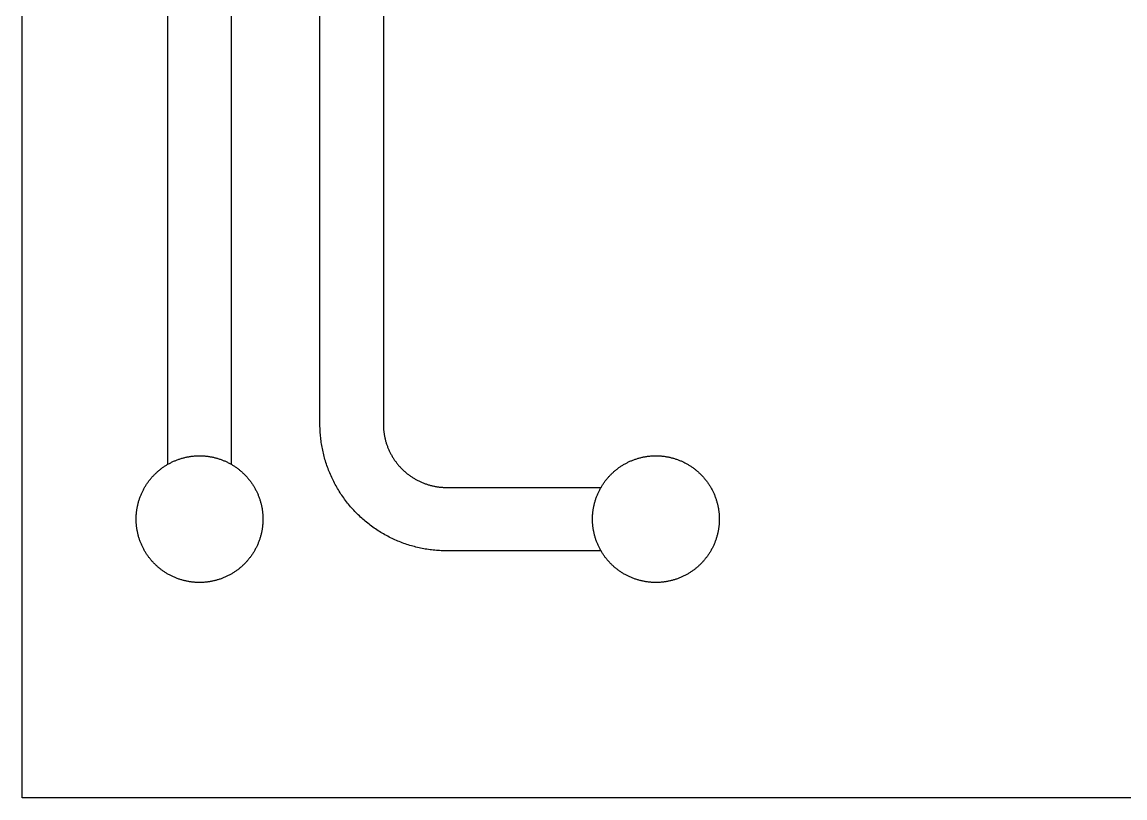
# Model space of a CAD drawing. Extents: x -22000 to 22000, y -14875 to 8125.
# Drawn here: x -4350 to 0, y -4350 to -1289 of the extents above; entities that cross this region are included whole.
import ezdxf

# ---------------------------------------------------------------- set-up
doc = ezdxf.new("R2010")
doc.units = 0
for name, color, linetype in [('L129D0_ChipOutline', 7, 'CONTINUOUS'), ('L130D0_Layer1', 6, 'CONTINUOUS'), ('L133D0_IOs', 2, 'CONTINUOUS')]:
    doc.layers.add(name, color=color, linetype=linetype)

msp = doc.modelspace()

# ---------------------------------------------------------------- linework, layer by layer
at = {"layer": 'L129D0_ChipOutline'}
msp.add_lwpolyline([(-4350, -4350), (-4350, 4350), (4350, 4350), (4350, -4350)], close=True, dxfattribs=at)
at = {"layer": 'L130D0_Layer1'}
for points in [[(-3525, 776.571), (-3525, -3033.491), (-3522.737, -3034.81), (-3520.043, -3036.426), (-3517.37, -3038.076), (-3514.717, -3039.76), (-3512.086, -3041.476), (-3509.476, -3043.226), (-3506.889, -3045.008), (-3504.325, -3046.822), (-3501.783, -3048.669), (-3499.265, -3050.547), (-3496.77, -3052.457), (-3494.3, -3054.398), (-3491.854, -3056.37), (-3489.434, -3058.373), (-3487.038, -3060.406), (-3484.669, -3062.469), (-3482.325, -3064.561), (-3480.008, -3066.683), (-3477.718, -3068.833), (-3475.455, -3071.012), (-3473.22, -3073.22), (-3471.012, -3075.455), (-3468.833, -3077.718), (-3466.683, -3080.008), (-3464.561, -3082.325), (-3462.469, -3084.669), (-3460.406, -3087.038), (-3458.373, -3089.434), (-3456.37, -3091.854), (-3454.398, -3094.3), (-3452.457, -3096.77), (-3450.547, -3099.265), (-3448.669, -3101.783), (-3446.822, -3104.325), (-3445.008, -3106.889), (-3443.226, -3109.476), (-3441.476, -3112.086), (-3439.76, -3114.717), (-3438.076, -3117.37), (-3436.426, -3120.043), (-3434.81, -3122.737), (-3433.228, -3125.451), (-3431.68, -3128.185), (-3430.167, -3130.938), (-3428.688, -3133.71), (-3427.244, -3136.5), (-3425.835, -3139.308), (-3424.462, -3142.134), (-3423.124, -3144.976), (-3421.823, -3147.836), (-3420.557, -3150.711), (-3419.327, -3153.602), (-3418.134, -3156.508), (-3416.978, -3159.429), (-3415.858, -3162.365), (-3414.775, -3165.314), (-3413.73, -3168.276), (-3412.721, -3171.252), (-3411.75, -3174.24), (-3410.817, -3177.24), (-3409.922, -3180.251), (-3409.064, -3183.273), (-3408.245, -3186.306), (-3407.464, -3189.349), (-3406.721, -3192.402), (-3406.016, -3195.463), (-3405.35, -3198.533), (-3404.723, -3201.612), (-3404.134, -3204.698), (-3403.584, -3207.791), (-3403.073, -3210.891), (-3402.601, -3213.997), (-3402.168, -3217.108), (-3401.774, -3220.225), (-3401.42, -3223.347), (-3401.105, -3226.472), (-3400.829, -3229.602), (-3400.592, -3232.735), (-3400.395, -3235.87), (-3400.237, -3239.008), (-3400.118, -3242.147), (-3400.039, -3245.288), (-3400, -3248.429), (-3400, -3251.571), (-3400.039, -3254.712), (-3400.118, -3257.853), (-3400.237, -3260.992), (-3400.395, -3264.13), (-3400.592, -3267.265), (-3400.829, -3270.398), (-3401.105, -3273.528), (-3401.42, -3276.653), (-3401.774, -3279.775), (-3402.168, -3282.892), (-3402.601, -3286.003), (-3403.073, -3289.109), (-3403.584, -3292.209), (-3404.134, -3295.302), (-3404.723, -3298.388), (-3405.35, -3301.467), (-3406.016, -3304.537), (-3406.721, -3307.598), (-3407.464, -3310.651), (-3408.245, -3313.694), (-3409.064, -3316.727), (-3409.922, -3319.749), (-3410.817, -3322.76), (-3411.75, -3325.76), (-3412.721, -3328.748), (-3413.73, -3331.724), (-3414.775, -3334.686), (-3415.858, -3337.635), (-3416.978, -3340.571), (-3418.134, -3343.492), (-3419.327, -3346.398), (-3420.557, -3349.289), (-3421.823, -3352.164), (-3423.124, -3355.024), (-3424.462, -3357.866), (-3425.835, -3360.692), (-3427.244, -3363.5), (-3428.688, -3366.29), (-3430.167, -3369.062), (-3431.68, -3371.815), (-3433.228, -3374.549), (-3434.81, -3377.263), (-3436.426, -3379.957), (-3438.076, -3382.63), (-3439.76, -3385.283), (-3441.476, -3387.914), (-3443.226, -3390.524), (-3445.008, -3393.111), (-3446.822, -3395.675), (-3448.669, -3398.217), (-3450.547, -3400.735), (-3452.457, -3403.23), (-3454.398, -3405.7), (-3456.37, -3408.146), (-3458.373, -3410.566), (-3460.406, -3412.962), (-3462.469, -3415.331), (-3464.561, -3417.675), (-3466.683, -3419.992), (-3468.833, -3422.282), (-3471.012, -3424.545), (-3473.22, -3426.78), (-3475.455, -3428.988), (-3477.718, -3431.167), (-3480.008, -3433.317), (-3482.325, -3435.439), (-3484.669, -3437.531), (-3487.038, -3439.594), (-3489.434, -3441.627), (-3491.854, -3443.63), (-3494.3, -3445.602), (-3496.77, -3447.543), (-3499.265, -3449.453), (-3501.783, -3451.331), (-3504.325, -3453.178), (-3506.889, -3454.992), (-3509.476, -3456.774), (-3512.086, -3458.524), (-3514.717, -3460.24), (-3517.37, -3461.924), (-3520.043, -3463.574), (-3522.737, -3465.19), (-3525.451, -3466.772), (-3528.185, -3468.32), (-3530.938, -3469.833), (-3533.71, -3471.312), (-3536.5, -3472.756), (-3539.308, -3474.165), (-3542.134, -3475.538), (-3544.976, -3476.876), (-3547.836, -3478.177), (-3550.711, -3479.443), (-3553.602, -3480.673), (-3556.508, -3481.866), (-3559.429, -3483.022), (-3562.365, -3484.142), (-3565.314, -3485.225), (-3568.276, -3486.27), (-3571.252, -3487.279), (-3574.24, -3488.25), (-3577.24, -3489.183), (-3580.251, -3490.078), (-3583.273, -3490.936), (-3586.306, -3491.755), (-3589.349, -3492.536), (-3592.402, -3493.279), (-3595.463, -3493.984), (-3598.533, -3494.65), (-3601.612, -3495.277), (-3604.698, -3495.866), (-3607.791, -3496.416), (-3610.891, -3496.927), (-3613.997, -3497.399), (-3617.108, -3497.832), (-3620.225, -3498.226), (-3623.347, -3498.58), (-3626.472, -3498.895), (-3629.602, -3499.171), (-3632.735, -3499.408), (-3635.87, -3499.605), (-3639.008, -3499.763), (-3642.147, -3499.882), (-3645.288, -3499.961), (-3648.429, -3500), (-3651.571, -3500), (-3654.712, -3499.961), (-3657.853, -3499.882), (-3660.992, -3499.763), (-3664.13, -3499.605), (-3667.265, -3499.408), (-3670.398, -3499.171), (-3673.528, -3498.895), (-3676.653, -3498.58), (-3679.775, -3498.226), (-3682.892, -3497.832), (-3686.003, -3497.399), (-3689.109, -3496.927), (-3692.209, -3496.416), (-3695.302, -3495.866), (-3698.388, -3495.277), (-3701.467, -3494.65), (-3704.537, -3493.984), (-3707.598, -3493.279), (-3710.651, -3492.536), (-3713.694, -3491.755), (-3716.727, -3490.936), (-3719.749, -3490.078), (-3722.76, -3489.183), (-3725.76, -3488.25), (-3728.748, -3487.279), (-3731.724, -3486.27), (-3734.686, -3485.225), (-3737.635, -3484.142), (-3740.571, -3483.022), (-3743.492, -3481.866), (-3746.398, -3480.673), (-3749.289, -3479.443), (-3752.164, -3478.177), (-3755.024, -3476.876), (-3757.866, -3475.538), (-3760.692, -3474.165), (-3763.5, -3472.756), (-3766.29, -3471.312), (-3769.062, -3469.833), (-3771.815, -3468.32), (-3774.549, -3466.772), (-3777.263, -3465.19), (-3779.957, -3463.574), (-3782.63, -3461.924), (-3785.283, -3460.24), (-3787.914, -3458.524), (-3790.524, -3456.774), (-3793.111, -3454.992), (-3795.675, -3453.178), (-3798.217, -3451.331), (-3800.735, -3449.453), (-3803.23, -3447.543), (-3805.7, -3445.602), (-3808.146, -3443.63), (-3810.566, -3441.627), (-3812.962, -3439.594), (-3815.331, -3437.531), (-3817.675, -3435.439), (-3819.992, -3433.317), (-3822.282, -3431.167), (-3824.545, -3428.988), (-3826.78, -3426.78), (-3828.988, -3424.545), (-3831.167, -3422.282), (-3833.317, -3419.992), (-3835.439, -3417.675), (-3837.531, -3415.331), (-3839.594, -3412.962), (-3841.627, -3410.566), (-3843.63, -3408.146), (-3845.602, -3405.7), (-3847.543, -3403.23), (-3849.453, -3400.735), (-3851.331, -3398.217), (-3853.178, -3395.675), (-3854.992, -3393.111), (-3856.774, -3390.524), (-3858.524, -3387.914), (-3860.24, -3385.283), (-3861.924, -3382.63), (-3863.574, -3379.957), (-3865.19, -3377.263), (-3866.772, -3374.549), (-3868.32, -3371.815), (-3869.833, -3369.062), (-3871.312, -3366.29), (-3872.756, -3363.5), (-3874.165, -3360.692), (-3875.538, -3357.866), (-3876.876, -3355.024), (-3878.177, -3352.164), (-3879.443, -3349.289), (-3880.673, -3346.398), (-3881.866, -3343.492), (-3883.022, -3340.571), (-3884.142, -3337.635), (-3885.225, -3334.686), (-3886.27, -3331.724), (-3887.279, -3328.748), (-3888.25, -3325.76), (-3889.183, -3322.76), (-3890.078, -3319.749), (-3890.936, -3316.727), (-3891.755, -3313.694), (-3892.536, -3310.651), (-3893.279, -3307.598), (-3893.984, -3304.537), (-3894.65, -3301.467), (-3895.277, -3298.388), (-3895.866, -3295.302), (-3896.416, -3292.209), (-3896.927, -3289.109), (-3897.399, -3286.003), (-3897.832, -3282.892), (-3898.226, -3279.775), (-3898.58, -3276.653), (-3898.895, -3273.528), (-3899.171, -3270.398), (-3899.408, -3267.265), (-3899.605, -3264.13), (-3899.763, -3260.992), (-3899.882, -3257.853), (-3899.961, -3254.712), (-3900, -3251.571), (-3900, -3248.429), (-3899.961, -3245.288), (-3899.882, -3242.147), (-3899.763, -3239.008), (-3899.605, -3235.87), (-3899.408, -3232.735), (-3899.171, -3229.602), (-3898.895, -3226.472), (-3898.58, -3223.347), (-3898.226, -3220.225), (-3897.832, -3217.108), (-3897.399, -3213.997), (-3896.927, -3210.891), (-3896.416, -3207.791), (-3895.866, -3204.698), (-3895.277, -3201.612), (-3894.65, -3198.533), (-3893.984, -3195.463), (-3893.279, -3192.402), (-3892.536, -3189.349), (-3891.755, -3186.306), (-3890.936, -3183.273), (-3890.078, -3180.251), (-3889.183, -3177.24), (-3888.25, -3174.24), (-3887.279, -3171.252), (-3886.27, -3168.276), (-3885.225, -3165.314), (-3884.142, -3162.365), (-3883.022, -3159.429), (-3881.866, -3156.508), (-3880.673, -3153.602), (-3879.443, -3150.711), (-3878.177, -3147.836), (-3876.876, -3144.976), (-3875.538, -3142.134), (-3874.165, -3139.308), (-3872.756, -3136.5), (-3871.312, -3133.71), (-3869.833, -3130.938), (-3868.32, -3128.185), (-3866.772, -3125.451), (-3865.19, -3122.737), (-3863.574, -3120.043), (-3861.924, -3117.37), (-3860.24, -3114.717), (-3858.524, -3112.086), (-3856.774, -3109.476), (-3854.992, -3106.889), (-3853.178, -3104.325), (-3851.331, -3101.783), (-3849.453, -3099.265), (-3847.543, -3096.77), (-3845.602, -3094.3), (-3843.63, -3091.854), (-3841.627, -3089.434), (-3839.594, -3087.038), (-3837.531, -3084.669), (-3835.439, -3082.325), (-3833.317, -3080.008), (-3831.167, -3077.718), (-3828.988, -3075.455), (-3826.78, -3073.22), (-3824.545, -3071.012), (-3822.282, -3068.833), (-3819.992, -3066.683), (-3817.675, -3064.561), (-3815.331, -3062.469), (-3812.962, -3060.406), (-3810.566, -3058.373), (-3808.146, -3056.37), (-3805.7, -3054.398), (-3803.23, -3052.457), (-3800.735, -3050.547), (-3798.217, -3048.669), (-3795.675, -3046.822), (-3793.111, -3045.008), (-3790.524, -3043.226), (-3787.914, -3041.476), (-3785.283, -3039.76), (-3782.63, -3038.076), (-3779.957, -3036.426), (-3777.263, -3034.81), (-3775, -3033.491), (-3775, 778.142)], [(-2925, 26.571), (-2925, -2876.571), (-2924.961, -2879.712), (-2924.882, -2882.853), (-2924.763, -2885.992), (-2924.605, -2889.13), (-2924.408, -2892.265), (-2924.171, -2895.398), (-2923.895, -2898.528), (-2923.58, -2901.653), (-2923.226, -2904.775), (-2922.832, -2907.892), (-2922.399, -2911.003), (-2921.927, -2914.109), (-2921.416, -2917.209), (-2920.866, -2920.302), (-2920.277, -2923.388), (-2919.65, -2926.467), (-2918.984, -2929.537), (-2918.279, -2932.598), (-2917.536, -2935.651), (-2916.755, -2938.694), (-2915.936, -2941.727), (-2915.078, -2944.749), (-2914.183, -2947.76), (-2913.25, -2950.76), (-2912.279, -2953.748), (-2911.27, -2956.724), (-2910.225, -2959.686), (-2909.142, -2962.635), (-2908.022, -2965.571), (-2906.866, -2968.492), (-2905.673, -2971.398), (-2904.443, -2974.289), (-2903.177, -2977.164), (-2901.876, -2980.024), (-2900.538, -2982.866), (-2899.165, -2985.692), (-2897.756, -2988.5), (-2896.312, -2991.29), (-2894.833, -2994.062), (-2893.32, -2996.815), (-2891.772, -2999.549), (-2890.19, -3002.263), (-2888.574, -3004.957), (-2886.924, -3007.63), (-2885.24, -3010.283), (-2883.524, -3012.914), (-2881.774, -3015.524), (-2879.992, -3018.111), (-2878.178, -3020.675), (-2876.331, -3023.217), (-2874.453, -3025.735), (-2872.543, -3028.23), (-2870.602, -3030.7), (-2868.63, -3033.146), (-2866.627, -3035.566), (-2864.594, -3037.962), (-2862.531, -3040.331), (-2860.439, -3042.675), (-2858.317, -3044.992), (-2856.167, -3047.282), (-2853.988, -3049.545), (-2851.78, -3051.78), (-2849.545, -3053.988), (-2847.282, -3056.167), (-2844.992, -3058.317), (-2842.675, -3060.439), (-2840.331, -3062.531), (-2837.962, -3064.594), (-2835.566, -3066.627), (-2833.146, -3068.63), (-2830.7, -3070.602), (-2828.23, -3072.543), (-2825.735, -3074.453), (-2823.217, -3076.331), (-2820.675, -3078.178), (-2818.111, -3079.992), (-2815.524, -3081.774), (-2812.914, -3083.524), (-2810.283, -3085.24), (-2807.63, -3086.924), (-2804.957, -3088.574), (-2802.263, -3090.19), (-2799.549, -3091.772), (-2796.815, -3093.32), (-2794.062, -3094.833), (-2791.29, -3096.312), (-2788.5, -3097.756), (-2785.692, -3099.165), (-2782.866, -3100.538), (-2780.024, -3101.876), (-2777.164, -3103.177), (-2774.289, -3104.443), (-2771.398, -3105.673), (-2768.492, -3106.866), (-2765.571, -3108.022), (-2762.635, -3109.142), (-2759.686, -3110.225), (-2756.724, -3111.27), (-2753.748, -3112.279), (-2750.76, -3113.25), (-2747.76, -3114.183), (-2744.749, -3115.078), (-2741.727, -3115.936), (-2738.694, -3116.755), (-2735.651, -3117.536), (-2732.598, -3118.279), (-2729.537, -3118.984), (-2726.467, -3119.65), (-2723.388, -3120.277), (-2720.302, -3120.866), (-2717.209, -3121.416), (-2714.109, -3121.927), (-2711.003, -3122.399), (-2707.892, -3122.832), (-2704.775, -3123.226), (-2701.653, -3123.58), (-2698.528, -3123.895), (-2695.398, -3124.171), (-2692.265, -3124.408), (-2689.13, -3124.605), (-2685.992, -3124.763), (-2682.853, -3124.882), (-2679.712, -3124.961), (-2676.571, -3125), (-2066.509, -3125), (-2065.19, -3122.737), (-2063.574, -3120.043), (-2061.924, -3117.37), (-2060.24, -3114.717), (-2058.524, -3112.086), (-2056.774, -3109.476), (-2054.992, -3106.889), (-2053.178, -3104.325), (-2051.331, -3101.783), (-2049.453, -3099.265), (-2047.543, -3096.77), (-2045.602, -3094.3), (-2043.63, -3091.854), (-2041.627, -3089.434), (-2039.594, -3087.038), (-2037.531, -3084.669), (-2035.439, -3082.325), (-2033.317, -3080.008), (-2031.167, -3077.718), (-2028.988, -3075.455), (-2026.78, -3073.22), (-2024.545, -3071.012), (-2022.282, -3068.833), (-2019.992, -3066.683), (-2017.675, -3064.561), (-2015.331, -3062.469), (-2012.962, -3060.406), (-2010.566, -3058.373), (-2008.146, -3056.37), (-2005.7, -3054.398), (-2003.23, -3052.457), (-2000.735, -3050.547), (-1998.217, -3048.669), (-1995.675, -3046.822), (-1993.111, -3045.008), (-1990.524, -3043.226), (-1987.914, -3041.476), (-1985.283, -3039.76), (-1982.63, -3038.076), (-1979.957, -3036.426), (-1977.263, -3034.81), (-1974.549, -3033.228), (-1971.815, -3031.68), (-1969.062, -3030.167), (-1966.29, -3028.688), (-1963.5, -3027.244), (-1960.692, -3025.835), (-1957.866, -3024.462), (-1955.024, -3023.124), (-1952.164, -3021.823), (-1949.289, -3020.557), (-1946.398, -3019.327), (-1943.492, -3018.134), (-1940.571, -3016.978), (-1937.635, -3015.858), (-1934.686, -3014.775), (-1931.724, -3013.73), (-1928.748, -3012.721), (-1925.76, -3011.75), (-1922.76, -3010.817), (-1919.749, -3009.922), (-1916.727, -3009.064), (-1913.694, -3008.245), (-1910.651, -3007.464), (-1907.598, -3006.721), (-1904.537, -3006.016), (-1901.467, -3005.35), (-1898.388, -3004.723), (-1895.302, -3004.134), (-1892.209, -3003.584), (-1889.109, -3003.073), (-1886.003, -3002.601), (-1882.892, -3002.168), (-1879.775, -3001.774), (-1876.653, -3001.42), (-1873.528, -3001.105), (-1870.398, -3000.829), (-1867.265, -3000.592), (-1864.13, -3000.395), (-1860.992, -3000.237), (-1857.853, -3000.118), (-1854.712, -3000.039), (-1851.571, -3000), (-1848.429, -3000), (-1845.288, -3000.039), (-1842.147, -3000.118), (-1839.008, -3000.237), (-1835.87, -3000.395), (-1832.735, -3000.592), (-1829.602, -3000.829), (-1826.472, -3001.105), (-1823.347, -3001.42), (-1820.225, -3001.774), (-1817.108, -3002.168), (-1813.997, -3002.601), (-1810.891, -3003.073), (-1807.791, -3003.584), (-1804.698, -3004.134), (-1801.612, -3004.723), (-1798.533, -3005.35), (-1795.463, -3006.016), (-1792.402, -3006.721), (-1789.349, -3007.464), (-1786.306, -3008.245), (-1783.273, -3009.064), (-1780.251, -3009.922), (-1777.24, -3010.817), (-1774.24, -3011.75), (-1771.252, -3012.721), (-1768.276, -3013.73), (-1765.314, -3014.775), (-1762.365, -3015.858), (-1759.429, -3016.978), (-1756.508, -3018.134), (-1753.602, -3019.327), (-1750.711, -3020.557), (-1747.836, -3021.823), (-1744.976, -3023.124), (-1742.134, -3024.462), (-1739.308, -3025.835), (-1736.5, -3027.244), (-1733.71, -3028.688), (-1730.938, -3030.167), (-1728.185, -3031.68), (-1725.451, -3033.228), (-1722.737, -3034.81), (-1720.043, -3036.426), (-1717.37, -3038.076), (-1714.717, -3039.76), (-1712.086, -3041.476), (-1709.476, -3043.226), (-1706.889, -3045.008), (-1704.325, -3046.822), (-1701.783, -3048.669), (-1699.265, -3050.547), (-1696.77, -3052.457), (-1694.3, -3054.398), (-1691.854, -3056.37), (-1689.434, -3058.373), (-1687.038, -3060.406), (-1684.669, -3062.469), (-1682.325, -3064.561), (-1680.008, -3066.683), (-1677.718, -3068.833), (-1675.455, -3071.012), (-1673.22, -3073.22), (-1671.012, -3075.455), (-1668.833, -3077.718), (-1666.683, -3080.008), (-1664.561, -3082.325), (-1662.469, -3084.669), (-1660.406, -3087.038), (-1658.373, -3089.434), (-1656.37, -3091.854), (-1654.398, -3094.3), (-1652.457, -3096.77), (-1650.547, -3099.265), (-1648.669, -3101.783), (-1646.822, -3104.325), (-1645.008, -3106.889), (-1643.226, -3109.476), (-1641.476, -3112.086), (-1639.76, -3114.717), (-1638.076, -3117.37), (-1636.426, -3120.043), (-1634.81, -3122.737), (-1633.228, -3125.451), (-1631.68, -3128.185), (-1630.167, -3130.938), (-1628.688, -3133.71), (-1627.244, -3136.5), (-1625.835, -3139.308), (-1624.462, -3142.134), (-1623.124, -3144.976), (-1621.823, -3147.836), (-1620.557, -3150.711), (-1619.327, -3153.602), (-1618.134, -3156.508), (-1616.978, -3159.429), (-1615.858, -3162.365), (-1614.775, -3165.314), (-1613.73, -3168.276), (-1612.721, -3171.252), (-1611.75, -3174.24), (-1610.817, -3177.24), (-1609.922, -3180.251), (-1609.064, -3183.273), (-1608.245, -3186.306), (-1607.464, -3189.349), (-1606.721, -3192.402), (-1606.016, -3195.463), (-1605.35, -3198.533), (-1604.723, -3201.612), (-1604.134, -3204.698), (-1603.584, -3207.791), (-1603.073, -3210.891), (-1602.601, -3213.997), (-1602.168, -3217.108), (-1601.774, -3220.225), (-1601.42, -3223.347), (-1601.105, -3226.472), (-1600.829, -3229.602), (-1600.592, -3232.735), (-1600.395, -3235.87), (-1600.237, -3239.008), (-1600.118, -3242.147), (-1600.039, -3245.288), (-1600, -3248.429), (-1600, -3251.571), (-1600.039, -3254.712), (-1600.118, -3257.853), (-1600.237, -3260.992), (-1600.395, -3264.13), (-1600.592, -3267.265), (-1600.829, -3270.398), (-1601.105, -3273.528), (-1601.42, -3276.653), (-1601.774, -3279.775), (-1602.168, -3282.892), (-1602.601, -3286.003), (-1603.073, -3289.109), (-1603.584, -3292.209), (-1604.134, -3295.302), (-1604.723, -3298.388), (-1605.35, -3301.467), (-1606.016, -3304.537), (-1606.721, -3307.598), (-1607.464, -3310.651), (-1608.245, -3313.694), (-1609.064, -3316.727), (-1609.922, -3319.749), (-1610.817, -3322.76), (-1611.75, -3325.76), (-1612.721, -3328.748), (-1613.73, -3331.724), (-1614.775, -3334.686), (-1615.858, -3337.635), (-1616.978, -3340.571), (-1618.134, -3343.492), (-1619.327, -3346.398), (-1620.557, -3349.289), (-1621.823, -3352.164), (-1623.124, -3355.024), (-1624.462, -3357.866), (-1625.835, -3360.692), (-1627.244, -3363.5), (-1628.688, -3366.29), (-1630.167, -3369.062), (-1631.68, -3371.815), (-1633.228, -3374.549), (-1634.81, -3377.263), (-1636.426, -3379.957), (-1638.076, -3382.63), (-1639.76, -3385.283), (-1641.476, -3387.914), (-1643.226, -3390.524), (-1645.008, -3393.111), (-1646.822, -3395.675), (-1648.669, -3398.217), (-1650.547, -3400.735), (-1652.457, -3403.23), (-1654.398, -3405.7), (-1656.37, -3408.146), (-1658.373, -3410.566), (-1660.406, -3412.962), (-1662.469, -3415.331), (-1664.561, -3417.675), (-1666.683, -3419.992), (-1668.833, -3422.282), (-1671.012, -3424.545), (-1673.22, -3426.78), (-1675.455, -3428.988), (-1677.718, -3431.167), (-1680.008, -3433.317), (-1682.325, -3435.439), (-1684.669, -3437.531), (-1687.038, -3439.594), (-1689.434, -3441.627), (-1691.854, -3443.63), (-1694.3, -3445.602), (-1696.77, -3447.543), (-1699.265, -3449.453), (-1701.783, -3451.331), (-1704.325, -3453.178), (-1706.889, -3454.992), (-1709.476, -3456.774), (-1712.086, -3458.524), (-1714.717, -3460.24), (-1717.37, -3461.924), (-1720.043, -3463.574), (-1722.737, -3465.19), (-1725.451, -3466.772), (-1728.185, -3468.32), (-1730.938, -3469.833), (-1733.71, -3471.312), (-1736.5, -3472.756), (-1739.308, -3474.165), (-1742.134, -3475.538), (-1744.976, -3476.876), (-1747.836, -3478.177), (-1750.711, -3479.443), (-1753.602, -3480.673), (-1756.508, -3481.866), (-1759.429, -3483.022), (-1762.365, -3484.142), (-1765.314, -3485.225), (-1768.276, -3486.27), (-1771.252, -3487.279), (-1774.24, -3488.25), (-1777.24, -3489.183), (-1780.251, -3490.078), (-1783.273, -3490.936), (-1786.306, -3491.755), (-1789.349, -3492.536), (-1792.402, -3493.279), (-1795.463, -3493.984), (-1798.533, -3494.65), (-1801.612, -3495.277), (-1804.698, -3495.866), (-1807.791, -3496.416), (-1810.891, -3496.927), (-1813.997, -3497.399), (-1817.108, -3497.832), (-1820.225, -3498.226), (-1823.347, -3498.58), (-1826.472, -3498.895), (-1829.602, -3499.171), (-1832.735, -3499.408), (-1835.87, -3499.605), (-1839.008, -3499.763), (-1842.147, -3499.882), (-1845.288, -3499.961), (-1848.429, -3500), (-1851.571, -3500), (-1854.712, -3499.961), (-1857.853, -3499.882), (-1860.992, -3499.763), (-1864.13, -3499.605), (-1867.265, -3499.408), (-1870.398, -3499.171), (-1873.528, -3498.895), (-1876.653, -3498.58), (-1879.775, -3498.226), (-1882.892, -3497.832), (-1886.003, -3497.399), (-1889.109, -3496.927), (-1892.209, -3496.416), (-1895.302, -3495.866), (-1898.388, -3495.277), (-1901.467, -3494.65), (-1904.537, -3493.984), (-1907.598, -3493.279), (-1910.651, -3492.536), (-1913.694, -3491.755), (-1916.727, -3490.936), (-1919.749, -3490.078), (-1922.76, -3489.183), (-1925.76, -3488.25), (-1928.748, -3487.279), (-1931.724, -3486.27), (-1934.686, -3485.225), (-1937.635, -3484.142), (-1940.571, -3483.022), (-1943.492, -3481.866), (-1946.398, -3480.673), (-1949.289, -3479.443), (-1952.164, -3478.177), (-1955.024, -3476.876), (-1957.866, -3475.538), (-1960.692, -3474.165), (-1963.5, -3472.756), (-1966.29, -3471.312), (-1969.062, -3469.833), (-1971.815, -3468.32), (-1974.549, -3466.772), (-1977.263, -3465.19), (-1979.957, -3463.574), (-1982.63, -3461.924), (-1985.283, -3460.24), (-1987.914, -3458.524), (-1990.524, -3456.774), (-1993.111, -3454.992), (-1995.675, -3453.178), (-1998.217, -3451.331), (-2000.735, -3449.453), (-2003.23, -3447.543), (-2005.7, -3445.602), (-2008.146, -3443.63), (-2010.566, -3441.627), (-2012.962, -3439.594), (-2015.331, -3437.531), (-2017.675, -3435.439), (-2019.992, -3433.317), (-2022.282, -3431.167), (-2024.545, -3428.988), (-2026.78, -3426.78), (-2028.988, -3424.545), (-2031.167, -3422.282), (-2033.317, -3419.992), (-2035.439, -3417.675), (-2037.531, -3415.331), (-2039.594, -3412.962), (-2041.627, -3410.566), (-2043.63, -3408.146), (-2045.602, -3405.7), (-2047.543, -3403.23), (-2049.453, -3400.735), (-2051.331, -3398.217), (-2053.178, -3395.675), (-2054.992, -3393.111), (-2056.774, -3390.524), (-2058.524, -3387.914), (-2060.24, -3385.283), (-2061.924, -3382.63), (-2063.574, -3379.957), (-2065.19, -3377.263), (-2066.509, -3375), (-2678.142, -3375), (-2684.424, -3374.921), (-2690.706, -3374.763), (-2696.984, -3374.526), (-2703.26, -3374.211), (-2709.531, -3373.816), (-2715.796, -3373.343), (-2722.055, -3372.791), (-2728.307, -3372.16), (-2734.55, -3371.451), (-2740.783, -3370.664), (-2747.007, -3369.798), (-2753.219, -3368.854), (-2759.418, -3367.832), (-2765.605, -3366.732), (-2771.777, -3365.555), (-2777.933, -3364.3), (-2784.074, -3362.968), (-2790.197, -3361.559), (-2796.302, -3360.073), (-2802.388, -3358.51), (-2808.454, -3356.871), (-2814.498, -3355.156), (-2820.521, -3353.365), (-2826.521, -3351.499), (-2832.496, -3349.557), (-2838.447, -3347.541), (-2844.372, -3345.45), (-2850.271, -3343.284), (-2856.141, -3341.045), (-2861.983, -3338.732), (-2867.796, -3336.345), (-2873.578, -3333.886), (-2879.329, -3331.355), (-2885.047, -3328.751), (-2890.732, -3326.076), (-2896.383, -3323.329), (-2902, -3320.512), (-2907.58, -3317.624), (-2913.124, -3314.667), (-2918.63, -3311.64), (-2924.097, -3308.544), (-2929.526, -3305.38), (-2934.914, -3302.147), (-2940.261, -3298.847), (-2945.566, -3295.481), (-2950.828, -3292.047), (-2956.047, -3288.548), (-2961.222, -3284.984), (-2966.351, -3281.355), (-2971.434, -3277.662), (-2976.471, -3273.905), (-2981.46, -3270.085), (-2986.4, -3266.203), (-2991.291, -3262.259), (-2996.133, -3258.254), (-3000.923, -3254.188), (-3005.662, -3250.063), (-3010.349, -3245.878), (-3014.983, -3241.635), (-3019.564, -3237.334), (-3024.09, -3232.975), (-3028.56, -3228.56), (-3032.975, -3224.09), (-3037.334, -3219.564), (-3041.635, -3214.983), (-3045.878, -3210.349), (-3050.063, -3205.662), (-3054.188, -3200.923), (-3058.254, -3196.133), (-3062.259, -3191.291), (-3066.203, -3186.4), (-3070.085, -3181.46), (-3073.905, -3176.471), (-3077.662, -3171.434), (-3081.355, -3166.351), (-3084.984, -3161.222), (-3088.548, -3156.047), (-3092.047, -3150.828), (-3095.481, -3145.566), (-3098.847, -3140.261), (-3102.147, -3134.914), (-3105.38, -3129.526), (-3108.544, -3124.097), (-3111.64, -3118.63), (-3114.667, -3113.124), (-3117.624, -3107.58), (-3120.512, -3102), (-3123.329, -3096.383), (-3126.076, -3090.732), (-3128.751, -3085.047), (-3131.355, -3079.329), (-3133.886, -3073.578), (-3136.345, -3067.796), (-3138.732, -3061.983), (-3141.045, -3056.141), (-3143.284, -3050.271), (-3145.45, -3044.372), (-3147.541, -3038.447), (-3149.557, -3032.496), (-3151.499, -3026.521), (-3153.365, -3020.521), (-3155.156, -3014.498), (-3156.871, -3008.454), (-3158.51, -3002.388), (-3160.073, -2996.302), (-3161.559, -2990.197), (-3162.968, -2984.074), (-3164.3, -2977.933), (-3165.555, -2971.777), (-3166.732, -2965.605), (-3167.832, -2959.418), (-3168.854, -2953.219), (-3169.798, -2947.007), (-3170.664, -2940.783), (-3171.451, -2934.55), (-3172.16, -2928.307), (-3172.791, -2922.055), (-3173.343, -2915.796), (-3173.816, -2909.531), (-3174.211, -2903.26), (-3174.526, -2896.984), (-3174.763, -2890.706), (-3174.921, -2884.424), (-3175, -2878.142), (-3175, 28.142)]]:
    msp.add_lwpolyline(points, dxfattribs=at)
at = {"layer": 'L133D0_IOs'}
for points in [[(-3651.571, -3500), (-3654.712, -3499.961), (-3657.853, -3499.882), (-3660.992, -3499.763), (-3664.13, -3499.605), (-3667.265, -3499.408), (-3670.398, -3499.171), (-3673.528, -3498.895), (-3676.653, -3498.58), (-3679.775, -3498.226), (-3682.892, -3497.832), (-3686.003, -3497.399), (-3689.109, -3496.927), (-3692.209, -3496.416), (-3695.302, -3495.866), (-3698.388, -3495.277), (-3701.467, -3494.65), (-3704.537, -3493.984), (-3707.598, -3493.279), (-3710.651, -3492.536), (-3713.694, -3491.755), (-3716.727, -3490.936), (-3719.749, -3490.078), (-3722.76, -3489.183), (-3725.76, -3488.25), (-3728.748, -3487.279), (-3731.724, -3486.27), (-3734.686, -3485.225), (-3737.635, -3484.142), (-3740.571, -3483.022), (-3743.492, -3481.866), (-3746.398, -3480.673), (-3749.289, -3479.443), (-3752.164, -3478.177), (-3755.024, -3476.876), (-3757.866, -3475.538), (-3760.692, -3474.165), (-3763.5, -3472.756), (-3766.29, -3471.312), (-3769.062, -3469.833), (-3771.815, -3468.32), (-3774.549, -3466.772), (-3777.263, -3465.19), (-3779.957, -3463.574), (-3782.63, -3461.924), (-3785.283, -3460.24), (-3787.914, -3458.524), (-3790.524, -3456.774), (-3793.111, -3454.992), (-3795.675, -3453.178), (-3798.217, -3451.331), (-3800.735, -3449.453), (-3803.23, -3447.543), (-3805.7, -3445.602), (-3808.146, -3443.63), (-3810.566, -3441.627), (-3812.962, -3439.594), (-3815.331, -3437.531), (-3817.675, -3435.439), (-3819.992, -3433.317), (-3822.282, -3431.167), (-3824.545, -3428.988), (-3826.78, -3426.78), (-3828.988, -3424.545), (-3831.167, -3422.282), (-3833.317, -3419.992), (-3835.439, -3417.675), (-3837.531, -3415.331), (-3839.594, -3412.962), (-3841.627, -3410.566), (-3843.63, -3408.146), (-3845.602, -3405.7), (-3847.543, -3403.23), (-3849.453, -3400.735), (-3851.331, -3398.217), (-3853.178, -3395.675), (-3854.992, -3393.111), (-3856.774, -3390.524), (-3858.524, -3387.914), (-3860.24, -3385.283), (-3861.924, -3382.63), (-3863.574, -3379.957), (-3865.19, -3377.263), (-3866.772, -3374.549), (-3868.32, -3371.815), (-3869.833, -3369.062), (-3871.312, -3366.29), (-3872.756, -3363.5), (-3874.165, -3360.692), (-3875.538, -3357.866), (-3876.876, -3355.024), (-3878.177, -3352.164), (-3879.443, -3349.289), (-3880.673, -3346.398), (-3881.866, -3343.492), (-3883.022, -3340.571), (-3884.142, -3337.635), (-3885.225, -3334.686), (-3886.27, -3331.724), (-3887.279, -3328.748), (-3888.25, -3325.76), (-3889.183, -3322.76), (-3890.078, -3319.749), (-3890.936, -3316.727), (-3891.755, -3313.694), (-3892.536, -3310.651), (-3893.279, -3307.598), (-3893.984, -3304.537), (-3894.65, -3301.467), (-3895.277, -3298.388), (-3895.866, -3295.302), (-3896.416, -3292.209), (-3896.927, -3289.109), (-3897.399, -3286.003), (-3897.832, -3282.892), (-3898.226, -3279.775), (-3898.58, -3276.653), (-3898.895, -3273.528), (-3899.171, -3270.398), (-3899.408, -3267.265), (-3899.605, -3264.13), (-3899.763, -3260.992), (-3899.882, -3257.853), (-3899.961, -3254.712), (-3900, -3251.571), (-3900, -3248.429), (-3899.961, -3245.288), (-3899.882, -3242.147), (-3899.763, -3239.008), (-3899.605, -3235.87), (-3899.408, -3232.735), (-3899.171, -3229.602), (-3898.895, -3226.472), (-3898.58, -3223.347), (-3898.226, -3220.225), (-3897.832, -3217.108), (-3897.399, -3213.997), (-3896.927, -3210.891), (-3896.416, -3207.791), (-3895.866, -3204.698), (-3895.277, -3201.612), (-3894.65, -3198.533), (-3893.984, -3195.463), (-3893.279, -3192.402), (-3892.536, -3189.349), (-3891.755, -3186.306), (-3890.936, -3183.273), (-3890.078, -3180.251), (-3889.183, -3177.24), (-3888.25, -3174.24), (-3887.279, -3171.252), (-3886.27, -3168.276), (-3885.225, -3165.314), (-3884.142, -3162.365), (-3883.022, -3159.429), (-3881.866, -3156.508), (-3880.673, -3153.602), (-3879.443, -3150.711), (-3878.177, -3147.836), (-3876.876, -3144.976), (-3875.538, -3142.134), (-3874.165, -3139.308), (-3872.756, -3136.5), (-3871.312, -3133.71), (-3869.833, -3130.938), (-3868.32, -3128.185), (-3866.772, -3125.451), (-3865.19, -3122.737), (-3863.574, -3120.043), (-3861.924, -3117.37), (-3860.24, -3114.717), (-3858.524, -3112.086), (-3856.774, -3109.476), (-3854.992, -3106.889), (-3853.178, -3104.325), (-3851.331, -3101.783), (-3849.453, -3099.265), (-3847.543, -3096.77), (-3845.602, -3094.3), (-3843.63, -3091.854), (-3841.627, -3089.434), (-3839.594, -3087.038), (-3837.531, -3084.669), (-3835.439, -3082.325), (-3833.317, -3080.008), (-3831.167, -3077.718), (-3828.988, -3075.455), (-3826.78, -3073.22), (-3824.545, -3071.012), (-3822.282, -3068.833), (-3819.992, -3066.683), (-3817.675, -3064.561), (-3815.331, -3062.469), (-3812.962, -3060.406), (-3810.566, -3058.373), (-3808.146, -3056.37), (-3805.7, -3054.398), (-3803.23, -3052.457), (-3800.735, -3050.547), (-3798.217, -3048.669), (-3795.675, -3046.822), (-3793.111, -3045.008), (-3790.524, -3043.226), (-3787.914, -3041.476), (-3785.283, -3039.76), (-3782.63, -3038.076), (-3779.957, -3036.426), (-3777.263, -3034.81), (-3774.549, -3033.228), (-3771.815, -3031.68), (-3769.062, -3030.167), (-3766.29, -3028.688), (-3763.5, -3027.244), (-3760.692, -3025.835), (-3757.866, -3024.462), (-3755.024, -3023.124), (-3752.164, -3021.823), (-3749.289, -3020.557), (-3746.398, -3019.327), (-3743.492, -3018.134), (-3740.571, -3016.978), (-3737.635, -3015.858), (-3734.686, -3014.775), (-3731.724, -3013.73), (-3728.748, -3012.721), (-3725.76, -3011.75), (-3722.76, -3010.817), (-3719.749, -3009.922), (-3716.727, -3009.064), (-3713.694, -3008.245), (-3710.651, -3007.464), (-3707.598, -3006.721), (-3704.537, -3006.016), (-3701.467, -3005.35), (-3698.388, -3004.723), (-3695.302, -3004.134), (-3692.209, -3003.584), (-3689.109, -3003.073), (-3686.003, -3002.601), (-3682.892, -3002.168), (-3679.775, -3001.774), (-3676.653, -3001.42), (-3673.528, -3001.105), (-3670.398, -3000.829), (-3667.265, -3000.592), (-3664.13, -3000.395), (-3660.992, -3000.237), (-3657.853, -3000.118), (-3654.712, -3000.039), (-3651.571, -3000), (-3648.429, -3000), (-3645.288, -3000.039), (-3642.147, -3000.118), (-3639.008, -3000.237), (-3635.87, -3000.395), (-3632.735, -3000.592), (-3629.602, -3000.829), (-3626.472, -3001.105), (-3623.347, -3001.42), (-3620.225, -3001.774), (-3617.108, -3002.168), (-3613.997, -3002.601), (-3610.891, -3003.073), (-3607.791, -3003.584), (-3604.698, -3004.134), (-3601.612, -3004.723), (-3598.533, -3005.35), (-3595.463, -3006.016), (-3592.402, -3006.721), (-3589.349, -3007.464), (-3586.306, -3008.245), (-3583.273, -3009.064), (-3580.251, -3009.922), (-3577.24, -3010.817), (-3574.24, -3011.75), (-3571.252, -3012.721), (-3568.276, -3013.73), (-3565.314, -3014.775), (-3562.365, -3015.858), (-3559.429, -3016.978), (-3556.508, -3018.134), (-3553.602, -3019.327), (-3550.711, -3020.557), (-3547.836, -3021.823), (-3544.976, -3023.124), (-3542.134, -3024.462), (-3539.308, -3025.835), (-3536.5, -3027.244), (-3533.71, -3028.688), (-3530.938, -3030.167), (-3528.185, -3031.68), (-3525.451, -3033.228), (-3522.737, -3034.81), (-3520.043, -3036.426), (-3517.37, -3038.076), (-3514.717, -3039.76), (-3512.086, -3041.476), (-3509.476, -3043.226), (-3506.889, -3045.008), (-3504.325, -3046.822), (-3501.783, -3048.669), (-3499.265, -3050.547), (-3496.77, -3052.457), (-3494.3, -3054.398), (-3491.854, -3056.37), (-3489.434, -3058.373), (-3487.038, -3060.406), (-3484.669, -3062.469), (-3482.325, -3064.561), (-3480.008, -3066.683), (-3477.718, -3068.833), (-3475.455, -3071.012), (-3473.22, -3073.22), (-3471.012, -3075.455), (-3468.833, -3077.718), (-3466.683, -3080.008), (-3464.561, -3082.325), (-3462.469, -3084.669), (-3460.406, -3087.038), (-3458.373, -3089.434), (-3456.37, -3091.854), (-3454.398, -3094.3), (-3452.457, -3096.77), (-3450.547, -3099.265), (-3448.669, -3101.783), (-3446.822, -3104.325), (-3445.008, -3106.889), (-3443.226, -3109.476), (-3441.476, -3112.086), (-3439.76, -3114.717), (-3438.076, -3117.37), (-3436.426, -3120.043), (-3434.81, -3122.737), (-3433.228, -3125.451), (-3431.68, -3128.185), (-3430.167, -3130.938), (-3428.688, -3133.71), (-3427.244, -3136.5), (-3425.835, -3139.308), (-3424.462, -3142.134), (-3423.124, -3144.976), (-3421.823, -3147.836), (-3420.557, -3150.711), (-3419.327, -3153.602), (-3418.134, -3156.508), (-3416.978, -3159.429), (-3415.858, -3162.365), (-3414.775, -3165.314), (-3413.73, -3168.276), (-3412.721, -3171.252), (-3411.75, -3174.24), (-3410.817, -3177.24), (-3409.922, -3180.251), (-3409.064, -3183.273), (-3408.245, -3186.306), (-3407.464, -3189.349), (-3406.721, -3192.402), (-3406.016, -3195.463), (-3405.35, -3198.533), (-3404.723, -3201.612), (-3404.134, -3204.698), (-3403.584, -3207.791), (-3403.073, -3210.891), (-3402.601, -3213.997), (-3402.168, -3217.108), (-3401.774, -3220.225), (-3401.42, -3223.347), (-3401.105, -3226.472), (-3400.829, -3229.602), (-3400.592, -3232.735), (-3400.395, -3235.87), (-3400.237, -3239.008), (-3400.118, -3242.147), (-3400.039, -3245.288), (-3400, -3248.429), (-3400, -3251.571), (-3400.039, -3254.712), (-3400.118, -3257.853), (-3400.237, -3260.992), (-3400.395, -3264.13), (-3400.592, -3267.265), (-3400.829, -3270.398), (-3401.105, -3273.528), (-3401.42, -3276.653), (-3401.774, -3279.775), (-3402.168, -3282.892), (-3402.601, -3286.003), (-3403.073, -3289.109), (-3403.584, -3292.209), (-3404.134, -3295.302), (-3404.723, -3298.388), (-3405.35, -3301.467), (-3406.016, -3304.537), (-3406.721, -3307.598), (-3407.464, -3310.651), (-3408.245, -3313.694), (-3409.064, -3316.727), (-3409.922, -3319.749), (-3410.817, -3322.76), (-3411.75, -3325.76), (-3412.721, -3328.748), (-3413.73, -3331.724), (-3414.775, -3334.686), (-3415.858, -3337.635), (-3416.978, -3340.571), (-3418.134, -3343.492), (-3419.327, -3346.398), (-3420.557, -3349.289), (-3421.823, -3352.164), (-3423.124, -3355.024), (-3424.462, -3357.866), (-3425.835, -3360.692), (-3427.244, -3363.5), (-3428.688, -3366.29), (-3430.167, -3369.062), (-3431.68, -3371.815), (-3433.228, -3374.549), (-3434.81, -3377.263), (-3436.426, -3379.957), (-3438.076, -3382.63), (-3439.76, -3385.283), (-3441.476, -3387.914), (-3443.226, -3390.524), (-3445.008, -3393.111), (-3446.822, -3395.675), (-3448.669, -3398.217), (-3450.547, -3400.735), (-3452.457, -3403.23), (-3454.398, -3405.7), (-3456.37, -3408.146), (-3458.373, -3410.566), (-3460.406, -3412.962), (-3462.469, -3415.331), (-3464.561, -3417.675), (-3466.683, -3419.992), (-3468.833, -3422.282), (-3471.012, -3424.545), (-3473.22, -3426.78), (-3475.455, -3428.988), (-3477.718, -3431.167), (-3480.008, -3433.317), (-3482.325, -3435.439), (-3484.669, -3437.531), (-3487.038, -3439.594), (-3489.434, -3441.627), (-3491.854, -3443.63), (-3494.3, -3445.602), (-3496.77, -3447.543), (-3499.265, -3449.453), (-3501.783, -3451.331), (-3504.325, -3453.178), (-3506.889, -3454.992), (-3509.476, -3456.774), (-3512.086, -3458.524), (-3514.717, -3460.24), (-3517.37, -3461.924), (-3520.043, -3463.574), (-3522.737, -3465.19), (-3525.451, -3466.772), (-3528.185, -3468.32), (-3530.938, -3469.833), (-3533.71, -3471.312), (-3536.5, -3472.756), (-3539.308, -3474.165), (-3542.134, -3475.538), (-3544.976, -3476.876), (-3547.836, -3478.177), (-3550.711, -3479.443), (-3553.602, -3480.673), (-3556.508, -3481.866), (-3559.429, -3483.022), (-3562.365, -3484.142), (-3565.314, -3485.225), (-3568.276, -3486.27), (-3571.252, -3487.279), (-3574.24, -3488.25), (-3577.24, -3489.183), (-3580.251, -3490.078), (-3583.273, -3490.936), (-3586.306, -3491.755), (-3589.349, -3492.536), (-3592.402, -3493.279), (-3595.463, -3493.984), (-3598.533, -3494.65), (-3601.612, -3495.277), (-3604.698, -3495.866), (-3607.791, -3496.416), (-3610.891, -3496.927), (-3613.997, -3497.399), (-3617.108, -3497.832), (-3620.225, -3498.226), (-3623.347, -3498.58), (-3626.472, -3498.895), (-3629.602, -3499.171), (-3632.735, -3499.408), (-3635.87, -3499.605), (-3639.008, -3499.763), (-3642.147, -3499.882), (-3645.288, -3499.961), (-3648.429, -3500)], [(-1851.571, -3500), (-1854.712, -3499.961), (-1857.853, -3499.882), (-1860.992, -3499.763), (-1864.13, -3499.605), (-1867.265, -3499.408), (-1870.398, -3499.171), (-1873.528, -3498.895), (-1876.653, -3498.58), (-1879.775, -3498.226), (-1882.892, -3497.832), (-1886.003, -3497.399), (-1889.109, -3496.927), (-1892.209, -3496.416), (-1895.302, -3495.866), (-1898.388, -3495.277), (-1901.467, -3494.65), (-1904.537, -3493.984), (-1907.598, -3493.279), (-1910.651, -3492.536), (-1913.694, -3491.755), (-1916.727, -3490.936), (-1919.749, -3490.078), (-1922.76, -3489.183), (-1925.76, -3488.25), (-1928.748, -3487.279), (-1931.724, -3486.27), (-1934.686, -3485.225), (-1937.635, -3484.142), (-1940.571, -3483.022), (-1943.492, -3481.866), (-1946.398, -3480.673), (-1949.289, -3479.443), (-1952.164, -3478.177), (-1955.024, -3476.876), (-1957.866, -3475.538), (-1960.692, -3474.165), (-1963.5, -3472.756), (-1966.29, -3471.312), (-1969.062, -3469.833), (-1971.815, -3468.32), (-1974.549, -3466.772), (-1977.263, -3465.19), (-1979.957, -3463.574), (-1982.63, -3461.924), (-1985.283, -3460.24), (-1987.914, -3458.524), (-1990.524, -3456.774), (-1993.111, -3454.992), (-1995.675, -3453.178), (-1998.217, -3451.331), (-2000.735, -3449.453), (-2003.23, -3447.543), (-2005.7, -3445.602), (-2008.146, -3443.63), (-2010.566, -3441.627), (-2012.962, -3439.594), (-2015.331, -3437.531), (-2017.675, -3435.439), (-2019.992, -3433.317), (-2022.282, -3431.167), (-2024.545, -3428.988), (-2026.78, -3426.78), (-2028.988, -3424.545), (-2031.167, -3422.282), (-2033.317, -3419.992), (-2035.439, -3417.675), (-2037.531, -3415.331), (-2039.594, -3412.962), (-2041.627, -3410.566), (-2043.63, -3408.146), (-2045.602, -3405.7), (-2047.543, -3403.23), (-2049.453, -3400.735), (-2051.331, -3398.217), (-2053.178, -3395.675), (-2054.992, -3393.111), (-2056.774, -3390.524), (-2058.524, -3387.914), (-2060.24, -3385.283), (-2061.924, -3382.63), (-2063.574, -3379.957), (-2065.19, -3377.263), (-2066.772, -3374.549), (-2068.32, -3371.815), (-2069.833, -3369.062), (-2071.312, -3366.29), (-2072.756, -3363.5), (-2074.165, -3360.692), (-2075.538, -3357.866), (-2076.876, -3355.024), (-2078.177, -3352.164), (-2079.443, -3349.289), (-2080.673, -3346.398), (-2081.866, -3343.492), (-2083.022, -3340.571), (-2084.142, -3337.635), (-2085.225, -3334.686), (-2086.27, -3331.724), (-2087.279, -3328.748), (-2088.25, -3325.76), (-2089.183, -3322.76), (-2090.078, -3319.749), (-2090.936, -3316.727), (-2091.755, -3313.694), (-2092.536, -3310.651), (-2093.279, -3307.598), (-2093.984, -3304.537), (-2094.65, -3301.467), (-2095.277, -3298.388), (-2095.866, -3295.302), (-2096.416, -3292.209), (-2096.927, -3289.109), (-2097.399, -3286.003), (-2097.832, -3282.892), (-2098.226, -3279.775), (-2098.58, -3276.653), (-2098.895, -3273.528), (-2099.171, -3270.398), (-2099.408, -3267.265), (-2099.605, -3264.13), (-2099.763, -3260.992), (-2099.882, -3257.853), (-2099.961, -3254.712), (-2100, -3251.571), (-2100, -3248.429), (-2099.961, -3245.288), (-2099.882, -3242.147), (-2099.763, -3239.008), (-2099.605, -3235.87), (-2099.408, -3232.735), (-2099.171, -3229.602), (-2098.895, -3226.472), (-2098.58, -3223.347), (-2098.226, -3220.225), (-2097.832, -3217.108), (-2097.399, -3213.997), (-2096.927, -3210.891), (-2096.416, -3207.791), (-2095.866, -3204.698), (-2095.277, -3201.612), (-2094.65, -3198.533), (-2093.984, -3195.463), (-2093.279, -3192.402), (-2092.536, -3189.349), (-2091.755, -3186.306), (-2090.936, -3183.273), (-2090.078, -3180.251), (-2089.183, -3177.24), (-2088.25, -3174.24), (-2087.279, -3171.252), (-2086.27, -3168.276), (-2085.225, -3165.314), (-2084.142, -3162.365), (-2083.022, -3159.429), (-2081.866, -3156.508), (-2080.673, -3153.602), (-2079.443, -3150.711), (-2078.177, -3147.836), (-2076.876, -3144.976), (-2075.538, -3142.134), (-2074.165, -3139.308), (-2072.756, -3136.5), (-2071.312, -3133.71), (-2069.833, -3130.938), (-2068.32, -3128.185), (-2066.772, -3125.451), (-2065.19, -3122.737), (-2063.574, -3120.043), (-2061.924, -3117.37), (-2060.24, -3114.717), (-2058.524, -3112.086), (-2056.774, -3109.476), (-2054.992, -3106.889), (-2053.178, -3104.325), (-2051.331, -3101.783), (-2049.453, -3099.265), (-2047.543, -3096.77), (-2045.602, -3094.3), (-2043.63, -3091.854), (-2041.627, -3089.434), (-2039.594, -3087.038), (-2037.531, -3084.669), (-2035.439, -3082.325), (-2033.317, -3080.008), (-2031.167, -3077.718), (-2028.988, -3075.455), (-2026.78, -3073.22), (-2024.545, -3071.012), (-2022.282, -3068.833), (-2019.992, -3066.683), (-2017.675, -3064.561), (-2015.331, -3062.469), (-2012.962, -3060.406), (-2010.566, -3058.373), (-2008.146, -3056.37), (-2005.7, -3054.398), (-2003.23, -3052.457), (-2000.735, -3050.547), (-1998.217, -3048.669), (-1995.675, -3046.822), (-1993.111, -3045.008), (-1990.524, -3043.226), (-1987.914, -3041.476), (-1985.283, -3039.76), (-1982.63, -3038.076), (-1979.957, -3036.426), (-1977.263, -3034.81), (-1974.549, -3033.228), (-1971.815, -3031.68), (-1969.062, -3030.167), (-1966.29, -3028.688), (-1963.5, -3027.244), (-1960.692, -3025.835), (-1957.866, -3024.462), (-1955.024, -3023.124), (-1952.164, -3021.823), (-1949.289, -3020.557), (-1946.398, -3019.327), (-1943.492, -3018.134), (-1940.571, -3016.978), (-1937.635, -3015.858), (-1934.686, -3014.775), (-1931.724, -3013.73), (-1928.748, -3012.721), (-1925.76, -3011.75), (-1922.76, -3010.817), (-1919.749, -3009.922), (-1916.727, -3009.064), (-1913.694, -3008.245), (-1910.651, -3007.464), (-1907.598, -3006.721), (-1904.537, -3006.016), (-1901.467, -3005.35), (-1898.388, -3004.723), (-1895.302, -3004.134), (-1892.209, -3003.584), (-1889.109, -3003.073), (-1886.003, -3002.601), (-1882.892, -3002.168), (-1879.775, -3001.774), (-1876.653, -3001.42), (-1873.528, -3001.105), (-1870.398, -3000.829), (-1867.265, -3000.592), (-1864.13, -3000.395), (-1860.992, -3000.237), (-1857.853, -3000.118), (-1854.712, -3000.039), (-1851.571, -3000), (-1848.429, -3000), (-1845.288, -3000.039), (-1842.147, -3000.118), (-1839.008, -3000.237), (-1835.87, -3000.395), (-1832.735, -3000.592), (-1829.602, -3000.829), (-1826.472, -3001.105), (-1823.347, -3001.42), (-1820.225, -3001.774), (-1817.108, -3002.168), (-1813.997, -3002.601), (-1810.891, -3003.073), (-1807.791, -3003.584), (-1804.698, -3004.134), (-1801.612, -3004.723), (-1798.533, -3005.35), (-1795.463, -3006.016), (-1792.402, -3006.721), (-1789.349, -3007.464), (-1786.306, -3008.245), (-1783.273, -3009.064), (-1780.251, -3009.922), (-1777.24, -3010.817), (-1774.24, -3011.75), (-1771.252, -3012.721), (-1768.276, -3013.73), (-1765.314, -3014.775), (-1762.365, -3015.858), (-1759.429, -3016.978), (-1756.508, -3018.134), (-1753.602, -3019.327), (-1750.711, -3020.557), (-1747.836, -3021.823), (-1744.976, -3023.124), (-1742.134, -3024.462), (-1739.308, -3025.835), (-1736.5, -3027.244), (-1733.71, -3028.688), (-1730.938, -3030.167), (-1728.185, -3031.68), (-1725.451, -3033.228), (-1722.737, -3034.81), (-1720.043, -3036.426), (-1717.37, -3038.076), (-1714.717, -3039.76), (-1712.086, -3041.476), (-1709.476, -3043.226), (-1706.889, -3045.008), (-1704.325, -3046.822), (-1701.783, -3048.669), (-1699.265, -3050.547), (-1696.77, -3052.457), (-1694.3, -3054.398), (-1691.854, -3056.37), (-1689.434, -3058.373), (-1687.038, -3060.406), (-1684.669, -3062.469), (-1682.325, -3064.561), (-1680.008, -3066.683), (-1677.718, -3068.833), (-1675.455, -3071.012), (-1673.22, -3073.22), (-1671.012, -3075.455), (-1668.833, -3077.718), (-1666.683, -3080.008), (-1664.561, -3082.325), (-1662.469, -3084.669), (-1660.406, -3087.038), (-1658.373, -3089.434), (-1656.37, -3091.854), (-1654.398, -3094.3), (-1652.457, -3096.77), (-1650.547, -3099.265), (-1648.669, -3101.783), (-1646.822, -3104.325), (-1645.008, -3106.889), (-1643.226, -3109.476), (-1641.476, -3112.086), (-1639.76, -3114.717), (-1638.076, -3117.37), (-1636.426, -3120.043), (-1634.81, -3122.737), (-1633.228, -3125.451), (-1631.68, -3128.185), (-1630.167, -3130.938), (-1628.688, -3133.71), (-1627.244, -3136.5), (-1625.835, -3139.308), (-1624.462, -3142.134), (-1623.124, -3144.976), (-1621.823, -3147.836), (-1620.557, -3150.711), (-1619.327, -3153.602), (-1618.134, -3156.508), (-1616.978, -3159.429), (-1615.858, -3162.365), (-1614.775, -3165.314), (-1613.73, -3168.276), (-1612.721, -3171.252), (-1611.75, -3174.24), (-1610.817, -3177.24), (-1609.922, -3180.251), (-1609.064, -3183.273), (-1608.245, -3186.306), (-1607.464, -3189.349), (-1606.721, -3192.402), (-1606.016, -3195.463), (-1605.35, -3198.533), (-1604.723, -3201.612), (-1604.134, -3204.698), (-1603.584, -3207.791), (-1603.073, -3210.891), (-1602.601, -3213.997), (-1602.168, -3217.108), (-1601.774, -3220.225), (-1601.42, -3223.347), (-1601.105, -3226.472), (-1600.829, -3229.602), (-1600.592, -3232.735), (-1600.395, -3235.87), (-1600.237, -3239.008), (-1600.118, -3242.147), (-1600.039, -3245.288), (-1600, -3248.429), (-1600, -3251.571), (-1600.039, -3254.712), (-1600.118, -3257.853), (-1600.237, -3260.992), (-1600.395, -3264.13), (-1600.592, -3267.265), (-1600.829, -3270.398), (-1601.105, -3273.528), (-1601.42, -3276.653), (-1601.774, -3279.775), (-1602.168, -3282.892), (-1602.601, -3286.003), (-1603.073, -3289.109), (-1603.584, -3292.209), (-1604.134, -3295.302), (-1604.723, -3298.388), (-1605.35, -3301.467), (-1606.016, -3304.537), (-1606.721, -3307.598), (-1607.464, -3310.651), (-1608.245, -3313.694), (-1609.064, -3316.727), (-1609.922, -3319.749), (-1610.817, -3322.76), (-1611.75, -3325.76), (-1612.721, -3328.748), (-1613.73, -3331.724), (-1614.775, -3334.686), (-1615.858, -3337.635), (-1616.978, -3340.571), (-1618.134, -3343.492), (-1619.327, -3346.398), (-1620.557, -3349.289), (-1621.823, -3352.164), (-1623.124, -3355.024), (-1624.462, -3357.866), (-1625.835, -3360.692), (-1627.244, -3363.5), (-1628.688, -3366.29), (-1630.167, -3369.062), (-1631.68, -3371.815), (-1633.228, -3374.549), (-1634.81, -3377.263), (-1636.426, -3379.957), (-1638.076, -3382.63), (-1639.76, -3385.283), (-1641.476, -3387.914), (-1643.226, -3390.524), (-1645.008, -3393.111), (-1646.822, -3395.675), (-1648.669, -3398.217), (-1650.547, -3400.735), (-1652.457, -3403.23), (-1654.398, -3405.7), (-1656.37, -3408.146), (-1658.373, -3410.566), (-1660.406, -3412.962), (-1662.469, -3415.331), (-1664.561, -3417.675), (-1666.683, -3419.992), (-1668.833, -3422.282), (-1671.012, -3424.545), (-1673.22, -3426.78), (-1675.455, -3428.988), (-1677.718, -3431.167), (-1680.008, -3433.317), (-1682.325, -3435.439), (-1684.669, -3437.531), (-1687.038, -3439.594), (-1689.434, -3441.627), (-1691.854, -3443.63), (-1694.3, -3445.602), (-1696.77, -3447.543), (-1699.265, -3449.453), (-1701.783, -3451.331), (-1704.325, -3453.178), (-1706.889, -3454.992), (-1709.476, -3456.774), (-1712.086, -3458.524), (-1714.717, -3460.24), (-1717.37, -3461.924), (-1720.043, -3463.574), (-1722.737, -3465.19), (-1725.451, -3466.772), (-1728.185, -3468.32), (-1730.938, -3469.833), (-1733.71, -3471.312), (-1736.5, -3472.756), (-1739.308, -3474.165), (-1742.134, -3475.538), (-1744.976, -3476.876), (-1747.836, -3478.177), (-1750.711, -3479.443), (-1753.602, -3480.673), (-1756.508, -3481.866), (-1759.429, -3483.022), (-1762.365, -3484.142), (-1765.314, -3485.225), (-1768.276, -3486.27), (-1771.252, -3487.279), (-1774.24, -3488.25), (-1777.24, -3489.183), (-1780.251, -3490.078), (-1783.273, -3490.936), (-1786.306, -3491.755), (-1789.349, -3492.536), (-1792.402, -3493.279), (-1795.463, -3493.984), (-1798.533, -3494.65), (-1801.612, -3495.277), (-1804.698, -3495.866), (-1807.791, -3496.416), (-1810.891, -3496.927), (-1813.997, -3497.399), (-1817.108, -3497.832), (-1820.225, -3498.226), (-1823.347, -3498.58), (-1826.472, -3498.895), (-1829.602, -3499.171), (-1832.735, -3499.408), (-1835.87, -3499.605), (-1839.008, -3499.763), (-1842.147, -3499.882), (-1845.288, -3499.961), (-1848.429, -3500)]]:
    msp.add_lwpolyline(points, close=True, dxfattribs=at)

doc.saveas('drawing.dxf')
